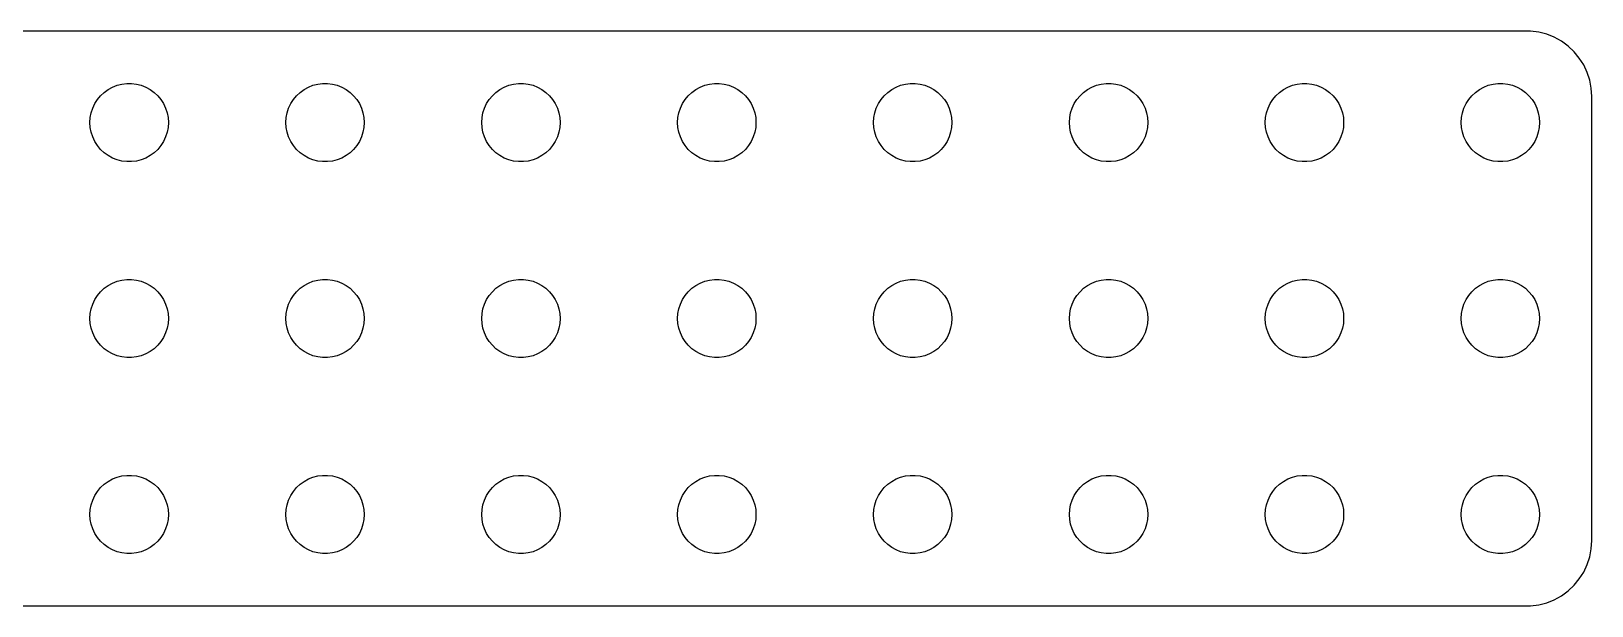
# Model space of a CAD drawing. Header units: metres. Extents: x -120 to 120, y -22 to 22.
# Drawn here: x 0 to 119.5, y -22 to 22 of the extents above; entities that cross this region are included whole.
import ezdxf

# ---------------------------------------------------------------- set-up
doc = ezdxf.new("R2010")
doc.units = ezdxf.units.M

msp = doc.modelspace()

# ---------------------------------------------------------------- linework, layer by layer
for p, q in [((114.814, 21.9901), (-114.814, 21.9901)), ((115.437, 21.9114), (114.814, 21.9901)), ((116.045, 21.7553), (115.437, 21.9114)), ((116.629, 21.5241), (116.045, 21.7553)), ((117.179, 21.2216), (116.629, 21.5241)), ((117.687, 20.8526), (117.179, 21.2216)), ((118.145, 20.4227), (117.687, 20.8526)), ((118.545, 19.9389), (118.145, 20.4227)), ((118.882, 19.4088), (118.545, 19.9389)), ((119.149, 18.8406), (118.882, 19.4088)), ((6.57294, 17.8532), (6.93785, 17.9469)), ((6.93785, 17.9469), (7.31161, 17.9941)), ((7.31161, 17.9941), (7.68837, 17.9941)), ((7.68837, 17.9941), (8.06213, 17.9469)), ((8.06213, 17.9469), (8.42705, 17.8532)), ((21.5729, 17.8532), (21.9379, 17.9469)), ((21.9379, 17.9469), (22.3116, 17.9941)), ((22.3116, 17.9941), (22.6884, 17.9941)), ((22.6884, 17.9941), (23.0621, 17.9469)), ((23.0621, 17.9469), (23.427, 17.8532)), ((36.5729, 17.8532), (36.9379, 17.9469)), ((36.9379, 17.9469), (37.3116, 17.9941)), ((37.3116, 17.9941), (37.6884, 17.9941)), ((37.6884, 17.9941), (38.0621, 17.9469)), ((38.0621, 17.9469), (38.427, 17.8532)), ((51.5729, 17.8532), (51.9379, 17.9469)), ((51.9379, 17.9469), (52.3116, 17.9941)), ((52.3116, 17.9941), (52.6884, 17.9941)), ((52.6884, 17.9941), (53.0621, 17.9469)), ((53.0621, 17.9469), (53.427, 17.8532)), ((66.573, 17.8532), (66.9379, 17.9469)), ((66.9379, 17.9469), (67.3116, 17.9941)), ((67.3116, 17.9941), (67.6884, 17.9941)), ((67.6884, 17.9941), (68.0621, 17.9469)), ((68.0621, 17.9469), (68.427, 17.8532)), ((81.573, 17.8532), (81.9379, 17.9469)), ((81.9379, 17.9469), (82.3116, 17.9941)), ((82.3116, 17.9941), (82.6884, 17.9941)), ((82.6884, 17.9941), (83.0621, 17.9469)), ((83.0621, 17.9469), (83.427, 17.8532)), ((96.573, 17.8532), (96.9379, 17.9469)), ((96.9379, 17.9469), (97.3116, 17.9941)), ((97.3116, 17.9941), (97.6884, 17.9941)), ((97.6884, 17.9941), (98.0621, 17.9469)), ((98.0621, 17.9469), (98.427, 17.8532)), ((111.573, 17.8532), (111.938, 17.9469)), ((111.938, 17.9469), (112.312, 17.9941)), ((112.312, 17.9941), (112.688, 17.9941)), ((112.688, 17.9941), (113.062, 17.9469)), ((113.062, 17.9469), (113.427, 17.8532)), ((119.343, 18.2434), (119.149, 18.8406)), ((119.461, 17.6267), (119.343, 18.2434)), ((4.87108, 16.4453), (5.07294, 16.7634)), ((5.07294, 16.7634), (5.31308, 17.0536)), ((5.31308, 17.0536), (5.58772, 17.3115)), ((5.58772, 17.3115), (5.89252, 17.533)), ((5.89252, 17.533), (6.22266, 17.7145)), ((6.22266, 17.7145), (6.57294, 17.8532)), ((8.42705, 17.8532), (8.77733, 17.7145)), ((8.77733, 17.7145), (9.10747, 17.533)), ((9.10747, 17.533), (9.41226, 17.3115)), ((9.41226, 17.3115), (9.6869, 17.0536)), ((9.6869, 17.0536), (9.92705, 16.7634)), ((9.92705, 16.7634), (10.1289, 16.4453)), ((19.8711, 16.4453), (20.0729, 16.7634)), ((20.0729, 16.7634), (20.3131, 17.0536)), ((20.3131, 17.0536), (20.5877, 17.3115)), ((20.5877, 17.3115), (20.8925, 17.533)), ((20.8925, 17.533), (21.2227, 17.7145)), ((21.2227, 17.7145), (21.5729, 17.8532)), ((23.427, 17.8532), (23.7773, 17.7145)), ((23.7773, 17.7145), (24.1075, 17.533)), ((24.1075, 17.533), (24.4123, 17.3115)), ((24.4123, 17.3115), (24.6869, 17.0536)), ((24.6869, 17.0536), (24.927, 16.7634)), ((24.927, 16.7634), (25.1289, 16.4453)), ((34.8711, 16.4453), (35.0729, 16.7634)), ((35.0729, 16.7634), (35.3131, 17.0536)), ((35.3131, 17.0536), (35.5877, 17.3115)), ((35.5877, 17.3115), (35.8925, 17.533)), ((35.8925, 17.533), (36.2227, 17.7145)), ((36.2227, 17.7145), (36.5729, 17.8532)), ((38.427, 17.8532), (38.7773, 17.7145)), ((38.7773, 17.7145), (39.1075, 17.533)), ((39.1075, 17.533), (39.4123, 17.3115)), ((39.4123, 17.3115), (39.6869, 17.0536)), ((39.6869, 17.0536), (39.927, 16.7634)), ((39.927, 16.7634), (40.1289, 16.4453)), ((49.8711, 16.4453), (50.0729, 16.7634)), ((50.0729, 16.7634), (50.3131, 17.0536)), ((50.3131, 17.0536), (50.5877, 17.3115)), ((50.5877, 17.3115), (50.8925, 17.533)), ((50.8925, 17.533), (51.2227, 17.7145)), ((51.2227, 17.7145), (51.5729, 17.8532)), ((53.427, 17.8532), (53.7773, 17.7145)), ((53.7773, 17.7145), (54.1075, 17.533)), ((54.1075, 17.533), (54.4123, 17.3115)), ((54.4123, 17.3115), (54.6869, 17.0536)), ((54.6869, 17.0536), (54.927, 16.7634)), ((54.927, 16.7634), (55.1289, 16.4453)), ((64.8711, 16.4453), (65.073, 16.7634)), ((65.073, 16.7634), (65.3131, 17.0536)), ((65.3131, 17.0536), (65.5877, 17.3115)), ((65.5877, 17.3115), (65.8925, 17.533)), ((65.8925, 17.533), (66.2227, 17.7145)), ((66.2227, 17.7145), (66.573, 17.8532)), ((68.427, 17.8532), (68.7773, 17.7145)), ((68.7773, 17.7145), (69.1075, 17.533)), ((69.1075, 17.533), (69.4123, 17.3115)), ((69.4123, 17.3115), (69.6869, 17.0536)), ((69.6869, 17.0536), (69.927, 16.7634)), ((69.927, 16.7634), (70.1289, 16.4453)), ((79.8711, 16.4453), (80.073, 16.7634)), ((80.073, 16.7634), (80.3131, 17.0536)), ((80.3131, 17.0536), (80.5877, 17.3115)), ((80.5877, 17.3115), (80.8925, 17.533)), ((80.8925, 17.533), (81.2227, 17.7145)), ((81.2227, 17.7145), (81.573, 17.8532)), ((83.427, 17.8532), (83.7773, 17.7145)), ((83.7773, 17.7145), (84.1075, 17.533)), ((84.1075, 17.533), (84.4123, 17.3115)), ((84.4123, 17.3115), (84.6869, 17.0536)), ((84.6869, 17.0536), (84.927, 16.7634)), ((84.927, 16.7634), (85.1289, 16.4453)), ((94.8711, 16.4453), (95.073, 16.7634)), ((95.073, 16.7634), (95.3131, 17.0536)), ((95.3131, 17.0536), (95.5877, 17.3115)), ((95.5877, 17.3115), (95.8925, 17.533)), ((95.8925, 17.533), (96.2227, 17.7145)), ((96.2227, 17.7145), (96.573, 17.8532)), ((98.427, 17.8532), (98.7773, 17.7145)), ((98.7773, 17.7145), (99.1075, 17.533)), ((99.1075, 17.533), (99.4123, 17.3115)), ((99.4123, 17.3115), (99.6869, 17.0536)), ((99.6869, 17.0536), (99.927, 16.7634)), ((99.927, 16.7634), (100.129, 16.4453)), ((109.871, 16.4453), (110.073, 16.7634)), ((110.073, 16.7634), (110.313, 17.0536)), ((110.313, 17.0536), (110.588, 17.3115)), ((110.588, 17.3115), (110.893, 17.533)), ((110.893, 17.533), (111.223, 17.7145)), ((111.223, 17.7145), (111.573, 17.8532)), ((113.427, 17.8532), (113.777, 17.7145)), ((113.777, 17.7145), (114.107, 17.533)), ((114.107, 17.533), (114.412, 17.3115)), ((114.412, 17.3115), (114.687, 17.0536)), ((114.687, 17.0536), (114.927, 16.7634)), ((114.927, 16.7634), (115.129, 16.4453)), ((119.5, 17), (119.461, 17.6267)), ((119.5, -17), (119.5, 17)), ((4.52365, 15.376), (4.59424, 15.7461)), ((4.59424, 15.7461), (4.71066, 16.1044)), ((4.71066, 16.1044), (4.87108, 16.4453)), ((10.1289, 16.4453), (10.2893, 16.1044)), ((10.2893, 16.1044), (10.4057, 15.7461)), ((10.4057, 15.7461), (10.4763, 15.376)), ((19.5237, 15.376), (19.5942, 15.7461)), ((19.5942, 15.7461), (19.7107, 16.1044)), ((19.7107, 16.1044), (19.8711, 16.4453)), ((25.1289, 16.4453), (25.2893, 16.1044)), ((25.2893, 16.1044), (25.4057, 15.7461)), ((25.4057, 15.7461), (25.4763, 15.376)), ((34.5237, 15.376), (34.5942, 15.7461)), ((34.5942, 15.7461), (34.7107, 16.1044)), ((34.7107, 16.1044), (34.8711, 16.4453)), ((40.1289, 16.4453), (40.2893, 16.1044)), ((40.2893, 16.1044), (40.4057, 15.7461)), ((40.4057, 15.7461), (40.4763, 15.376)), ((49.5237, 15.376), (49.5942, 15.7461)), ((49.5942, 15.7461), (49.7107, 16.1044)), ((49.7107, 16.1044), (49.8711, 16.4453)), ((55.1289, 16.4453), (55.2893, 16.1044)), ((55.2893, 16.1044), (55.4057, 15.7461)), ((55.4057, 15.7461), (55.4763, 15.376)), ((64.5237, 15.376), (64.5943, 15.7461)), ((64.5943, 15.7461), (64.7107, 16.1044)), ((64.7107, 16.1044), (64.8711, 16.4453)), ((70.1289, 16.4453), (70.2893, 16.1044)), ((70.2893, 16.1044), (70.4057, 15.7461)), ((70.4057, 15.7461), (70.4763, 15.376)), ((79.5237, 15.376), (79.5943, 15.7461)), ((79.5943, 15.7461), (79.7107, 16.1044)), ((79.7107, 16.1044), (79.8711, 16.4453)), ((85.1289, 16.4453), (85.2893, 16.1044)), ((85.2893, 16.1044), (85.4057, 15.7461)), ((85.4057, 15.7461), (85.4763, 15.376)), ((94.5237, 15.376), (94.5943, 15.7461)), ((94.5943, 15.7461), (94.7107, 16.1044)), ((94.7107, 16.1044), (94.8711, 16.4453)), ((100.129, 16.4453), (100.289, 16.1044)), ((100.289, 16.1044), (100.406, 15.7461)), ((100.406, 15.7461), (100.476, 15.376)), ((109.524, 15.376), (109.594, 15.7461)), ((109.594, 15.7461), (109.711, 16.1044)), ((109.711, 16.1044), (109.871, 16.4453)), ((115.129, 16.4453), (115.289, 16.1044)), ((115.289, 16.1044), (115.406, 15.7461)), ((115.406, 15.7461), (115.476, 15.376)), ((4.5, 15), (4.52365, 15.376)), ((4.52365, 14.624), (4.5, 15)), ((4.59424, 14.2539), (4.52365, 14.624)), ((10.4763, 14.624), (10.4057, 14.2539)), ((10.4763, 15.376), (10.5, 15)), ((10.5, 15), (10.4763, 14.624)), ((19.5, 15), (19.5237, 15.376)), ((19.5237, 14.624), (19.5, 15)), ((19.5942, 14.2539), (19.5237, 14.624)), ((25.4763, 14.624), (25.4057, 14.2539)), ((25.4763, 15.376), (25.5, 15)), ((25.5, 15), (25.4763, 14.624)), ((34.5, 15), (34.5237, 15.376)), ((34.5237, 14.624), (34.5, 15)), ((34.5942, 14.2539), (34.5237, 14.624)), ((40.4763, 14.624), (40.4057, 14.2539)), ((40.4763, 15.376), (40.5, 15)), ((40.5, 15), (40.4763, 14.624)), ((49.5, 15), (49.5237, 15.376)), ((49.5237, 14.624), (49.5, 15)), ((49.5942, 14.2539), (49.5237, 14.624)), ((55.4763, 14.624), (55.4057, 14.2539)), ((55.4763, 15.376), (55.5, 15)), ((55.5, 15), (55.4763, 14.624)), ((64.5, 15), (64.5237, 15.376)), ((64.5237, 14.624), (64.5, 15)), ((64.5943, 14.2539), (64.5237, 14.624)), ((70.4763, 14.624), (70.4057, 14.2539)), ((70.4763, 15.376), (70.5, 15)), ((70.5, 15), (70.4763, 14.624)), ((79.5, 15), (79.5237, 15.376)), ((79.5237, 14.624), (79.5, 15)), ((79.5943, 14.2539), (79.5237, 14.624)), ((85.4763, 14.624), (85.4057, 14.2539)), ((85.4763, 15.376), (85.5, 15)), ((85.5, 15), (85.4763, 14.624)), ((94.5, 15), (94.5237, 15.376)), ((94.5237, 14.624), (94.5, 15)), ((94.5943, 14.2539), (94.5237, 14.624)), ((100.476, 14.624), (100.406, 14.2539)), ((100.476, 15.376), (100.5, 15)), ((100.5, 15), (100.476, 14.624)), ((109.5, 15), (109.524, 15.376)), ((109.524, 14.624), (109.5, 15)), ((109.594, 14.2539), (109.524, 14.624)), ((115.476, 14.624), (115.406, 14.2539)), ((115.476, 15.376), (115.5, 15)), ((115.5, 15), (115.476, 14.624)), ((4.71066, 13.8956), (4.59424, 14.2539)), ((4.87108, 13.5547), (4.71066, 13.8956)), ((5.07294, 13.2366), (4.87108, 13.5547)), ((5.31308, 12.9464), (5.07294, 13.2366)), ((9.92705, 13.2366), (9.6869, 12.9464)), ((10.1289, 13.5547), (9.92705, 13.2366)), ((10.2893, 13.8956), (10.1289, 13.5547)), ((10.4057, 14.2539), (10.2893, 13.8956)), ((19.7107, 13.8956), (19.5942, 14.2539)), ((19.8711, 13.5547), (19.7107, 13.8956)), ((20.0729, 13.2366), (19.8711, 13.5547)), ((20.3131, 12.9464), (20.0729, 13.2366)), ((24.927, 13.2366), (24.6869, 12.9464)), ((25.1289, 13.5547), (24.927, 13.2366)), ((25.2893, 13.8956), (25.1289, 13.5547)), ((25.4057, 14.2539), (25.2893, 13.8956)), ((34.7107, 13.8956), (34.5942, 14.2539)), ((34.8711, 13.5547), (34.7107, 13.8956)), ((35.0729, 13.2366), (34.8711, 13.5547)), ((35.3131, 12.9464), (35.0729, 13.2366)), ((39.927, 13.2366), (39.6869, 12.9464)), ((40.1289, 13.5547), (39.927, 13.2366)), ((40.2893, 13.8956), (40.1289, 13.5547)), ((40.4057, 14.2539), (40.2893, 13.8956)), ((49.7107, 13.8956), (49.5942, 14.2539)), ((49.8711, 13.5547), (49.7107, 13.8956)), ((50.0729, 13.2366), (49.8711, 13.5547)), ((50.3131, 12.9464), (50.0729, 13.2366)), ((54.927, 13.2366), (54.6869, 12.9464)), ((55.1289, 13.5547), (54.927, 13.2366)), ((55.2893, 13.8956), (55.1289, 13.5547)), ((55.4057, 14.2539), (55.2893, 13.8956)), ((64.7107, 13.8956), (64.5943, 14.2539)), ((64.8711, 13.5547), (64.7107, 13.8956)), ((65.073, 13.2366), (64.8711, 13.5547)), ((65.3131, 12.9464), (65.073, 13.2366)), ((69.927, 13.2366), (69.6869, 12.9464)), ((70.1289, 13.5547), (69.927, 13.2366)), ((70.2893, 13.8956), (70.1289, 13.5547)), ((70.4057, 14.2539), (70.2893, 13.8956)), ((79.7107, 13.8956), (79.5943, 14.2539)), ((79.8711, 13.5547), (79.7107, 13.8956)), ((80.073, 13.2366), (79.8711, 13.5547)), ((80.3131, 12.9464), (80.073, 13.2366)), ((84.927, 13.2366), (84.6869, 12.9464)), ((85.1289, 13.5547), (84.927, 13.2366)), ((85.2893, 13.8956), (85.1289, 13.5547)), ((85.4057, 14.2539), (85.2893, 13.8956)), ((94.7107, 13.8956), (94.5943, 14.2539)), ((94.8711, 13.5547), (94.7107, 13.8956)), ((95.073, 13.2366), (94.8711, 13.5547)), ((95.3131, 12.9464), (95.073, 13.2366)), ((99.927, 13.2366), (99.6869, 12.9464)), ((100.129, 13.5547), (99.927, 13.2366)), ((100.289, 13.8956), (100.129, 13.5547)), ((100.406, 14.2539), (100.289, 13.8956)), ((109.711, 13.8956), (109.594, 14.2539)), ((109.871, 13.5547), (109.711, 13.8956)), ((110.073, 13.2366), (109.871, 13.5547)), ((110.313, 12.9464), (110.073, 13.2366)), ((114.927, 13.2366), (114.687, 12.9464)), ((115.129, 13.5547), (114.927, 13.2366)), ((115.289, 13.8956), (115.129, 13.5547)), ((115.406, 14.2539), (115.289, 13.8956)), ((5.58772, 12.6884), (5.31308, 12.9464)), ((5.89252, 12.467), (5.58772, 12.6884)), ((6.22266, 12.2855), (5.89252, 12.467)), ((6.57294, 12.1468), (6.22266, 12.2855)), ((6.93785, 12.0531), (6.57294, 12.1468)), ((7.31161, 12.0059), (6.93785, 12.0531)), ((7.68837, 12.0059), (7.31161, 12.0059)), ((8.06213, 12.0531), (7.68837, 12.0059)), ((8.42705, 12.1468), (8.06213, 12.0531)), ((8.77733, 12.2855), (8.42705, 12.1468)), ((9.10747, 12.467), (8.77733, 12.2855)), ((9.41226, 12.6884), (9.10747, 12.467)), ((9.6869, 12.9464), (9.41226, 12.6884)), ((20.5877, 12.6884), (20.3131, 12.9464)), ((20.8925, 12.467), (20.5877, 12.6884)), ((21.2227, 12.2855), (20.8925, 12.467)), ((21.5729, 12.1468), (21.2227, 12.2855)), ((21.9379, 12.0531), (21.5729, 12.1468)), ((22.3116, 12.0059), (21.9379, 12.0531)), ((22.6884, 12.0059), (22.3116, 12.0059)), ((23.0621, 12.0531), (22.6884, 12.0059)), ((23.427, 12.1468), (23.0621, 12.0531)), ((23.7773, 12.2855), (23.427, 12.1468)), ((24.1075, 12.467), (23.7773, 12.2855)), ((24.4123, 12.6884), (24.1075, 12.467)), ((24.6869, 12.9464), (24.4123, 12.6884)), ((35.5877, 12.6884), (35.3131, 12.9464)), ((35.8925, 12.467), (35.5877, 12.6884)), ((36.2227, 12.2855), (35.8925, 12.467)), ((36.5729, 12.1468), (36.2227, 12.2855)), ((36.9379, 12.0531), (36.5729, 12.1468)), ((37.3116, 12.0059), (36.9379, 12.0531)), ((37.6884, 12.0059), (37.3116, 12.0059)), ((38.0621, 12.0531), (37.6884, 12.0059)), ((38.427, 12.1468), (38.0621, 12.0531)), ((38.7773, 12.2855), (38.427, 12.1468)), ((39.1075, 12.467), (38.7773, 12.2855)), ((39.4123, 12.6884), (39.1075, 12.467)), ((39.6869, 12.9464), (39.4123, 12.6884)), ((50.5877, 12.6884), (50.3131, 12.9464)), ((50.8925, 12.467), (50.5877, 12.6884)), ((51.2227, 12.2855), (50.8925, 12.467)), ((51.5729, 12.1468), (51.2227, 12.2855)), ((51.9379, 12.0531), (51.5729, 12.1468)), ((52.3116, 12.0059), (51.9379, 12.0531)), ((52.6884, 12.0059), (52.3116, 12.0059)), ((53.0621, 12.0531), (52.6884, 12.0059)), ((53.427, 12.1468), (53.0621, 12.0531)), ((53.7773, 12.2855), (53.427, 12.1468)), ((54.1075, 12.467), (53.7773, 12.2855)), ((54.4123, 12.6884), (54.1075, 12.467)), ((54.6869, 12.9464), (54.4123, 12.6884)), ((65.5877, 12.6884), (65.3131, 12.9464)), ((65.8925, 12.467), (65.5877, 12.6884)), ((66.2227, 12.2855), (65.8925, 12.467)), ((66.573, 12.1468), (66.2227, 12.2855)), ((66.9379, 12.0531), (66.573, 12.1468)), ((67.3116, 12.0059), (66.9379, 12.0531)), ((67.6884, 12.0059), (67.3116, 12.0059)), ((68.0621, 12.0531), (67.6884, 12.0059)), ((68.427, 12.1468), (68.0621, 12.0531)), ((68.7773, 12.2855), (68.427, 12.1468)), ((69.1075, 12.467), (68.7773, 12.2855)), ((69.4123, 12.6884), (69.1075, 12.467)), ((69.6869, 12.9464), (69.4123, 12.6884)), ((80.5877, 12.6884), (80.3131, 12.9464)), ((80.8925, 12.467), (80.5877, 12.6884)), ((81.2227, 12.2855), (80.8925, 12.467)), ((81.573, 12.1468), (81.2227, 12.2855)), ((81.9379, 12.0531), (81.573, 12.1468)), ((82.3116, 12.0059), (81.9379, 12.0531)), ((82.6884, 12.0059), (82.3116, 12.0059)), ((83.0621, 12.0531), (82.6884, 12.0059)), ((83.427, 12.1468), (83.0621, 12.0531)), ((83.7773, 12.2855), (83.427, 12.1468)), ((84.1075, 12.467), (83.7773, 12.2855)), ((84.4123, 12.6884), (84.1075, 12.467)), ((84.6869, 12.9464), (84.4123, 12.6884)), ((95.5877, 12.6884), (95.3131, 12.9464)), ((95.8925, 12.467), (95.5877, 12.6884)), ((96.2227, 12.2855), (95.8925, 12.467)), ((96.573, 12.1468), (96.2227, 12.2855)), ((96.9379, 12.0531), (96.573, 12.1468)), ((97.3116, 12.0059), (96.9379, 12.0531)), ((97.6884, 12.0059), (97.3116, 12.0059)), ((98.0621, 12.0531), (97.6884, 12.0059)), ((98.427, 12.1468), (98.0621, 12.0531)), ((98.7773, 12.2855), (98.427, 12.1468)), ((99.1075, 12.467), (98.7773, 12.2855)), ((99.4123, 12.6884), (99.1075, 12.467)), ((99.6869, 12.9464), (99.4123, 12.6884)), ((110.588, 12.6884), (110.313, 12.9464)), ((110.893, 12.467), (110.588, 12.6884)), ((111.223, 12.2855), (110.893, 12.467)), ((111.573, 12.1468), (111.223, 12.2855)), ((111.938, 12.0531), (111.573, 12.1468)), ((112.312, 12.0059), (111.938, 12.0531)), ((112.688, 12.0059), (112.312, 12.0059)), ((113.062, 12.0531), (112.688, 12.0059)), ((113.427, 12.1468), (113.062, 12.0531)), ((113.777, 12.2855), (113.427, 12.1468)), ((114.107, 12.467), (113.777, 12.2855)), ((114.412, 12.6884), (114.107, 12.467)), ((114.687, 12.9464), (114.412, 12.6884)), ((5.58772, 2.31154), (5.89252, 2.53297)), ((5.89252, 2.53297), (6.22266, 2.71448)), ((6.22266, 2.71448), (6.57294, 2.85316)), ((6.57294, 2.85316), (6.93785, 2.94685)), ((6.93785, 2.94685), (7.31161, 2.99408)), ((7.31161, 2.99408), (7.68837, 2.99408)), ((7.68837, 2.99408), (8.06213, 2.94685)), ((8.06213, 2.94685), (8.42705, 2.85316)), ((8.42705, 2.85316), (8.77733, 2.71448)), ((8.77733, 2.71448), (9.10747, 2.53297)), ((9.10747, 2.53297), (9.41226, 2.31154)), ((20.5877, 2.31154), (20.8925, 2.53297)), ((20.8925, 2.53297), (21.2227, 2.71448)), ((21.2227, 2.71448), (21.5729, 2.85316)), ((21.5729, 2.85316), (21.9379, 2.94685)), ((21.9379, 2.94685), (22.3116, 2.99408)), ((22.3116, 2.99408), (22.6884, 2.99408)), ((22.6884, 2.99408), (23.0621, 2.94685)), ((23.0621, 2.94685), (23.427, 2.85316)), ((23.427, 2.85316), (23.7773, 2.71448)), ((23.7773, 2.71448), (24.1075, 2.53297)), ((24.1075, 2.53297), (24.4123, 2.31154)), ((35.5877, 2.31154), (35.8925, 2.53297)), ((35.8925, 2.53297), (36.2227, 2.71448)), ((36.2227, 2.71448), (36.5729, 2.85316)), ((36.5729, 2.85316), (36.9379, 2.94685)), ((36.9379, 2.94685), (37.3116, 2.99408)), ((37.3116, 2.99408), (37.6884, 2.99408)), ((37.6884, 2.99408), (38.0621, 2.94685)), ((38.0621, 2.94685), (38.427, 2.85316)), ((38.427, 2.85316), (38.7773, 2.71448)), ((38.7773, 2.71448), (39.1075, 2.53297)), ((39.1075, 2.53297), (39.4123, 2.31154)), ((50.5877, 2.31154), (50.8925, 2.53297)), ((50.8925, 2.53297), (51.2227, 2.71448)), ((51.2227, 2.71448), (51.5729, 2.85316)), ((51.5729, 2.85316), (51.9379, 2.94685)), ((51.9379, 2.94685), (52.3116, 2.99408)), ((52.3116, 2.99408), (52.6884, 2.99408)), ((52.6884, 2.99408), (53.0621, 2.94685)), ((53.0621, 2.94685), (53.427, 2.85316)), ((53.427, 2.85316), (53.7773, 2.71448)), ((53.7773, 2.71448), (54.1075, 2.53297)), ((54.1075, 2.53297), (54.4123, 2.31154)), ((65.5877, 2.31154), (65.8925, 2.53297)), ((65.8925, 2.53297), (66.2227, 2.71448)), ((66.2227, 2.71448), (66.573, 2.85316)), ((66.573, 2.85316), (66.9379, 2.94685)), ((66.9379, 2.94685), (67.3116, 2.99408)), ((67.3116, 2.99408), (67.6884, 2.99408)), ((67.6884, 2.99408), (68.0621, 2.94685)), ((68.0621, 2.94685), (68.427, 2.85316)), ((68.427, 2.85316), (68.7773, 2.71448)), ((68.7773, 2.71448), (69.1075, 2.53297)), ((69.1075, 2.53297), (69.4123, 2.31154)), ((80.5877, 2.31154), (80.8925, 2.53297)), ((80.8925, 2.53297), (81.2227, 2.71448)), ((81.2227, 2.71448), (81.573, 2.85316)), ((81.573, 2.85316), (81.9379, 2.94685)), ((81.9379, 2.94685), (82.3116, 2.99408)), ((82.3116, 2.99408), (82.6884, 2.99408)), ((82.6884, 2.99408), (83.0621, 2.94685)), ((83.0621, 2.94685), (83.427, 2.85316)), ((83.427, 2.85316), (83.7773, 2.71448)), ((83.7773, 2.71448), (84.1075, 2.53297)), ((84.1075, 2.53297), (84.4123, 2.31154)), ((95.5877, 2.31154), (95.8925, 2.53297)), ((95.8925, 2.53297), (96.2227, 2.71448)), ((96.2227, 2.71448), (96.573, 2.85316)), ((96.573, 2.85316), (96.9379, 2.94685)), ((96.9379, 2.94685), (97.3116, 2.99408)), ((97.3116, 2.99408), (97.6884, 2.99408)), ((97.6884, 2.99408), (98.0621, 2.94685)), ((98.0621, 2.94685), (98.427, 2.85316)), ((98.427, 2.85316), (98.7773, 2.71448)), ((98.7773, 2.71448), (99.1075, 2.53297)), ((99.1075, 2.53297), (99.4123, 2.31154)), ((110.588, 2.31154), (110.893, 2.53297)), ((110.893, 2.53297), (111.223, 2.71448)), ((111.223, 2.71448), (111.573, 2.85316)), ((111.573, 2.85316), (111.938, 2.94685)), ((111.938, 2.94685), (112.312, 2.99408)), ((112.312, 2.99408), (112.688, 2.99408)), ((112.688, 2.99408), (113.062, 2.94685)), ((113.062, 2.94685), (113.427, 2.85316)), ((113.427, 2.85316), (113.777, 2.71448)), ((113.777, 2.71448), (114.107, 2.53297)), ((114.107, 2.53297), (114.412, 2.31154)), ((4.71066, 1.10437), (4.87108, 1.44525)), ((4.87108, 1.44525), (5.07294, 1.76335)), ((5.07294, 1.76335), (5.31308, 2.05363)), ((5.31308, 2.05363), (5.58772, 2.31154)), ((9.41226, 2.31154), (9.6869, 2.05363)), ((9.6869, 2.05363), (9.92705, 1.76335)), ((9.92705, 1.76335), (10.1289, 1.44525)), ((10.1289, 1.44525), (10.2893, 1.10437)), ((19.7107, 1.10437), (19.8711, 1.44525)), ((19.8711, 1.44525), (20.0729, 1.76335)), ((20.0729, 1.76335), (20.3131, 2.05363)), ((20.3131, 2.05363), (20.5877, 2.31154)), ((24.4123, 2.31154), (24.6869, 2.05363)), ((24.6869, 2.05363), (24.927, 1.76335)), ((24.927, 1.76335), (25.1289, 1.44525)), ((25.1289, 1.44525), (25.2893, 1.10437)), ((34.7107, 1.10437), (34.8711, 1.44525)), ((34.8711, 1.44525), (35.0729, 1.76335)), ((35.0729, 1.76335), (35.3131, 2.05363)), ((35.3131, 2.05363), (35.5877, 2.31154)), ((39.4123, 2.31154), (39.6869, 2.05363)), ((39.6869, 2.05363), (39.927, 1.76335)), ((39.927, 1.76335), (40.1289, 1.44525)), ((40.1289, 1.44525), (40.2893, 1.10437)), ((49.7107, 1.10437), (49.8711, 1.44525)), ((49.8711, 1.44525), (50.0729, 1.76335)), ((50.0729, 1.76335), (50.3131, 2.05363)), ((50.3131, 2.05363), (50.5877, 2.31154)), ((54.4123, 2.31154), (54.6869, 2.05363)), ((54.6869, 2.05363), (54.927, 1.76335)), ((54.927, 1.76335), (55.1289, 1.44525)), ((55.1289, 1.44525), (55.2893, 1.10437)), ((64.7107, 1.10437), (64.8711, 1.44525)), ((64.8711, 1.44525), (65.073, 1.76335)), ((65.073, 1.76335), (65.3131, 2.05363)), ((65.3131, 2.05363), (65.5877, 2.31154)), ((69.4123, 2.31154), (69.6869, 2.05363)), ((69.6869, 2.05363), (69.927, 1.76335)), ((69.927, 1.76335), (70.1289, 1.44525)), ((70.1289, 1.44525), (70.2893, 1.10437)), ((79.7107, 1.10437), (79.8711, 1.44525)), ((79.8711, 1.44525), (80.073, 1.76335)), ((80.073, 1.76335), (80.3131, 2.05363)), ((80.3131, 2.05363), (80.5877, 2.31154)), ((84.4123, 2.31154), (84.6869, 2.05363)), ((84.6869, 2.05363), (84.927, 1.76335)), ((84.927, 1.76335), (85.1289, 1.44525)), ((85.1289, 1.44525), (85.2893, 1.10437)), ((94.7107, 1.10437), (94.8711, 1.44525)), ((94.8711, 1.44525), (95.073, 1.76335)), ((95.073, 1.76335), (95.3131, 2.05363)), ((95.3131, 2.05363), (95.5877, 2.31154)), ((99.4123, 2.31154), (99.6869, 2.05363)), ((99.6869, 2.05363), (99.927, 1.76335)), ((99.927, 1.76335), (100.129, 1.44525)), ((100.129, 1.44525), (100.289, 1.10437)), ((109.711, 1.10437), (109.871, 1.44525)), ((109.871, 1.44525), (110.073, 1.76335)), ((110.073, 1.76335), (110.313, 2.05363)), ((110.313, 2.05363), (110.588, 2.31154)), ((114.412, 2.31154), (114.687, 2.05363)), ((114.687, 2.05363), (114.927, 1.76335)), ((114.927, 1.76335), (115.129, 1.44525)), ((115.129, 1.44525), (115.289, 1.10437)), ((4.5, 0), (4.52365, 0.375992)), ((4.52365, -0.375992), (4.5, 0)), ((4.52365, 0.375992), (4.59424, 0.746063)), ((4.59424, 0.746063), (4.71066, 1.10437)), ((10.2893, 1.10437), (10.4057, 0.746063)), ((10.4057, 0.746063), (10.4763, 0.375992)), ((10.4763, 0.375992), (10.5, 0)), ((10.5, 0), (10.4763, -0.375992)), ((19.5, 0), (19.5237, 0.375992)), ((19.5237, -0.375992), (19.5, 0)), ((19.5237, 0.375992), (19.5942, 0.746063)), ((19.5942, 0.746063), (19.7107, 1.10437)), ((25.2893, 1.10437), (25.4057, 0.746063)), ((25.4057, 0.746063), (25.4763, 0.375992)), ((25.4763, 0.375992), (25.5, 0)), ((25.5, 0), (25.4763, -0.375992)), ((34.5, 0), (34.5237, 0.375992)), ((34.5237, -0.375992), (34.5, 0)), ((34.5237, 0.375992), (34.5942, 0.746063)), ((34.5942, 0.746063), (34.7107, 1.10437)), ((40.2893, 1.10437), (40.4057, 0.746063)), ((40.4057, 0.746063), (40.4763, 0.375992)), ((40.4763, 0.375992), (40.5, 0)), ((40.5, 0), (40.4763, -0.375992)), ((49.5, 0), (49.5237, 0.375992)), ((49.5237, -0.375992), (49.5, 0)), ((49.5237, 0.375992), (49.5942, 0.746063)), ((49.5942, 0.746063), (49.7107, 1.10437)), ((55.2893, 1.10437), (55.4057, 0.746063)), ((55.4057, 0.746063), (55.4763, 0.375992)), ((55.4763, 0.375992), (55.5, 0)), ((55.5, 0), (55.4763, -0.375992)), ((64.5, 0), (64.5237, 0.375992)), ((64.5237, -0.375992), (64.5, 0)), ((64.5237, 0.375992), (64.5943, 0.746063)), ((64.5943, 0.746063), (64.7107, 1.10437)), ((70.2893, 1.10437), (70.4057, 0.746063)), ((70.4057, 0.746063), (70.4763, 0.375992)), ((70.4763, 0.375992), (70.5, 0)), ((70.5, 0), (70.4763, -0.375992)), ((79.5, 0), (79.5237, 0.375992)), ((79.5237, -0.375992), (79.5, 0)), ((79.5237, 0.375992), (79.5943, 0.746063)), ((79.5943, 0.746063), (79.7107, 1.10437)), ((85.2893, 1.10437), (85.4057, 0.746063)), ((85.4057, 0.746063), (85.4763, 0.375992)), ((85.4763, 0.375992), (85.5, 0)), ((85.5, 0), (85.4763, -0.375992)), ((94.5, 0), (94.5237, 0.375992)), ((94.5237, -0.375992), (94.5, 0)), ((94.5237, 0.375992), (94.5943, 0.746063)), ((94.5943, 0.746063), (94.7107, 1.10437)), ((100.289, 1.10437), (100.406, 0.746063)), ((100.406, 0.746063), (100.476, 0.375992)), ((100.476, 0.375992), (100.5, 0)), ((100.5, 0), (100.476, -0.375992)), ((109.5, 0), (109.524, 0.375992)), ((109.524, -0.375992), (109.5, 0)), ((109.524, 0.375992), (109.594, 0.746063)), ((109.594, 0.746063), (109.711, 1.10437)), ((115.289, 1.10437), (115.406, 0.746063)), ((115.406, 0.746063), (115.476, 0.375992)), ((115.476, 0.375992), (115.5, 0)), ((115.5, 0), (115.476, -0.375992)), ((4.59424, -0.746063), (4.52365, -0.375992)), ((4.71066, -1.10437), (4.59424, -0.746063)), ((4.87108, -1.44525), (4.71066, -1.10437)), ((10.2893, -1.10437), (10.1289, -1.44525)), ((10.4057, -0.746063), (10.2893, -1.10437)), ((10.4763, -0.375992), (10.4057, -0.746063)), ((19.5942, -0.746063), (19.5237, -0.375992)), ((19.7107, -1.10437), (19.5942, -0.746063)), ((19.8711, -1.44525), (19.7107, -1.10437)), ((25.2893, -1.10437), (25.1289, -1.44525)), ((25.4057, -0.746063), (25.2893, -1.10437)), ((25.4763, -0.375992), (25.4057, -0.746063)), ((34.5942, -0.746063), (34.5237, -0.375992)), ((34.7107, -1.10437), (34.5942, -0.746063)), ((34.8711, -1.44525), (34.7107, -1.10437)), ((40.2893, -1.10437), (40.1289, -1.44525)), ((40.4057, -0.746063), (40.2893, -1.10437)), ((40.4763, -0.375992), (40.4057, -0.746063)), ((49.5942, -0.746063), (49.5237, -0.375992)), ((49.7107, -1.10437), (49.5942, -0.746063)), ((49.8711, -1.44525), (49.7107, -1.10437)), ((55.2893, -1.10437), (55.1289, -1.44525)), ((55.4057, -0.746063), (55.2893, -1.10437)), ((55.4763, -0.375992), (55.4057, -0.746063)), ((64.5943, -0.746063), (64.5237, -0.375992)), ((64.7107, -1.10437), (64.5943, -0.746063)), ((64.8711, -1.44525), (64.7107, -1.10437)), ((70.2893, -1.10437), (70.1289, -1.44525)), ((70.4057, -0.746063), (70.2893, -1.10437)), ((70.4763, -0.375992), (70.4057, -0.746063)), ((79.5943, -0.746063), (79.5237, -0.375992)), ((79.7107, -1.10437), (79.5943, -0.746063)), ((79.8711, -1.44525), (79.7107, -1.10437)), ((85.2893, -1.10437), (85.1289, -1.44525)), ((85.4057, -0.746063), (85.2893, -1.10437)), ((85.4763, -0.375992), (85.4057, -0.746063)), ((94.5943, -0.746063), (94.5237, -0.375992)), ((94.7107, -1.10437), (94.5943, -0.746063)), ((94.8711, -1.44525), (94.7107, -1.10437)), ((100.289, -1.10437), (100.129, -1.44525)), ((100.406, -0.746063), (100.289, -1.10437)), ((100.476, -0.375992), (100.406, -0.746063)), ((109.594, -0.746063), (109.524, -0.375992)), ((109.711, -1.10437), (109.594, -0.746063)), ((109.871, -1.44525), (109.711, -1.10437)), ((115.289, -1.10437), (115.129, -1.44525)), ((115.406, -0.746063), (115.289, -1.10437)), ((115.476, -0.375992), (115.406, -0.746063)), ((5.07294, -1.76335), (4.87108, -1.44525)), ((5.31308, -2.05363), (5.07294, -1.76335)), ((5.58772, -2.31154), (5.31308, -2.05363)), ((5.89252, -2.53297), (5.58772, -2.31154)), ((9.41226, -2.31154), (9.10747, -2.53297)), ((9.6869, -2.05363), (9.41226, -2.31154)), ((9.92705, -1.76335), (9.6869, -2.05363)), ((10.1289, -1.44525), (9.92705, -1.76335)), ((20.0729, -1.76335), (19.8711, -1.44525)), ((20.3131, -2.05363), (20.0729, -1.76335)), ((20.5877, -2.31154), (20.3131, -2.05363)), ((20.8925, -2.53297), (20.5877, -2.31154)), ((24.4123, -2.31154), (24.1075, -2.53297)), ((24.6869, -2.05363), (24.4123, -2.31154)), ((24.927, -1.76335), (24.6869, -2.05363)), ((25.1289, -1.44525), (24.927, -1.76335)), ((35.0729, -1.76335), (34.8711, -1.44525)), ((35.3131, -2.05363), (35.0729, -1.76335)), ((35.5877, -2.31154), (35.3131, -2.05363)), ((35.8925, -2.53297), (35.5877, -2.31154)), ((39.4123, -2.31154), (39.1075, -2.53297)), ((39.6869, -2.05363), (39.4123, -2.31154)), ((39.927, -1.76335), (39.6869, -2.05363)), ((40.1289, -1.44525), (39.927, -1.76335)), ((50.0729, -1.76335), (49.8711, -1.44525)), ((50.3131, -2.05363), (50.0729, -1.76335)), ((50.5877, -2.31154), (50.3131, -2.05363)), ((50.8925, -2.53297), (50.5877, -2.31154)), ((54.4123, -2.31154), (54.1075, -2.53297)), ((54.6869, -2.05363), (54.4123, -2.31154)), ((54.927, -1.76335), (54.6869, -2.05363)), ((55.1289, -1.44525), (54.927, -1.76335)), ((65.073, -1.76335), (64.8711, -1.44525)), ((65.3131, -2.05363), (65.073, -1.76335)), ((65.5877, -2.31154), (65.3131, -2.05363)), ((65.8925, -2.53297), (65.5877, -2.31154)), ((69.4123, -2.31154), (69.1075, -2.53297)), ((69.6869, -2.05363), (69.4123, -2.31154)), ((69.927, -1.76335), (69.6869, -2.05363)), ((70.1289, -1.44525), (69.927, -1.76335)), ((80.073, -1.76335), (79.8711, -1.44525)), ((80.3131, -2.05363), (80.073, -1.76335)), ((80.5877, -2.31154), (80.3131, -2.05363)), ((80.8925, -2.53297), (80.5877, -2.31154)), ((84.4123, -2.31154), (84.1075, -2.53297)), ((84.6869, -2.05363), (84.4123, -2.31154)), ((84.927, -1.76335), (84.6869, -2.05363)), ((85.1289, -1.44525), (84.927, -1.76335)), ((95.073, -1.76335), (94.8711, -1.44525)), ((95.3131, -2.05363), (95.073, -1.76335)), ((95.5877, -2.31154), (95.3131, -2.05363)), ((95.8925, -2.53297), (95.5877, -2.31154)), ((99.4123, -2.31154), (99.1075, -2.53297)), ((99.6869, -2.05363), (99.4123, -2.31154)), ((99.927, -1.76335), (99.6869, -2.05363)), ((100.129, -1.44525), (99.927, -1.76335)), ((110.073, -1.76335), (109.871, -1.44525)), ((110.313, -2.05363), (110.073, -1.76335)), ((110.588, -2.31154), (110.313, -2.05363)), ((110.893, -2.53297), (110.588, -2.31154)), ((114.412, -2.31154), (114.107, -2.53297)), ((114.687, -2.05363), (114.412, -2.31154)), ((114.927, -1.76335), (114.687, -2.05363)), ((115.129, -1.44525), (114.927, -1.76335)), ((6.22266, -2.71448), (5.89252, -2.53297)), ((6.57294, -2.85316), (6.22266, -2.71448)), ((6.93785, -2.94685), (6.57294, -2.85316)), ((7.31161, -2.99408), (6.93785, -2.94685)), ((7.68837, -2.99408), (7.31161, -2.99408)), ((8.06213, -2.94685), (7.68837, -2.99408)), ((8.42705, -2.85316), (8.06213, -2.94685)), ((8.77733, -2.71448), (8.42705, -2.85316)), ((9.10747, -2.53297), (8.77733, -2.71448)), ((21.2227, -2.71448), (20.8925, -2.53297)), ((21.5729, -2.85316), (21.2227, -2.71448)), ((21.9379, -2.94685), (21.5729, -2.85316)), ((22.3116, -2.99408), (21.9379, -2.94685)), ((22.6884, -2.99408), (22.3116, -2.99408)), ((23.0621, -2.94685), (22.6884, -2.99408)), ((23.427, -2.85316), (23.0621, -2.94685)), ((23.7773, -2.71448), (23.427, -2.85316)), ((24.1075, -2.53297), (23.7773, -2.71448)), ((36.2227, -2.71448), (35.8925, -2.53297)), ((36.5729, -2.85316), (36.2227, -2.71448)), ((36.9379, -2.94685), (36.5729, -2.85316)), ((37.3116, -2.99408), (36.9379, -2.94685)), ((37.6884, -2.99408), (37.3116, -2.99408)), ((38.0621, -2.94685), (37.6884, -2.99408)), ((38.427, -2.85316), (38.0621, -2.94685)), ((38.7773, -2.71448), (38.427, -2.85316)), ((39.1075, -2.53297), (38.7773, -2.71448)), ((51.2227, -2.71448), (50.8925, -2.53297)), ((51.5729, -2.85316), (51.2227, -2.71448)), ((51.9379, -2.94685), (51.5729, -2.85316)), ((52.3116, -2.99408), (51.9379, -2.94685)), ((52.6884, -2.99408), (52.3116, -2.99408)), ((53.0621, -2.94685), (52.6884, -2.99408)), ((53.427, -2.85316), (53.0621, -2.94685)), ((53.7773, -2.71448), (53.427, -2.85316)), ((54.1075, -2.53297), (53.7773, -2.71448)), ((66.2227, -2.71448), (65.8925, -2.53297)), ((66.573, -2.85316), (66.2227, -2.71448)), ((66.9379, -2.94685), (66.573, -2.85316)), ((67.3116, -2.99408), (66.9379, -2.94685)), ((67.6884, -2.99408), (67.3116, -2.99408)), ((68.0621, -2.94685), (67.6884, -2.99408)), ((68.427, -2.85316), (68.0621, -2.94685)), ((68.7773, -2.71448), (68.427, -2.85316)), ((69.1075, -2.53297), (68.7773, -2.71448)), ((81.2227, -2.71448), (80.8925, -2.53297)), ((81.573, -2.85316), (81.2227, -2.71448)), ((81.9379, -2.94685), (81.573, -2.85316)), ((82.3116, -2.99408), (81.9379, -2.94685)), ((82.6884, -2.99408), (82.3116, -2.99408)), ((83.0621, -2.94685), (82.6884, -2.99408)), ((83.427, -2.85316), (83.0621, -2.94685)), ((83.7773, -2.71448), (83.427, -2.85316)), ((84.1075, -2.53297), (83.7773, -2.71448)), ((96.2227, -2.71448), (95.8925, -2.53297)), ((96.573, -2.85316), (96.2227, -2.71448)), ((96.9379, -2.94685), (96.573, -2.85316)), ((97.3116, -2.99408), (96.9379, -2.94685)), ((97.6884, -2.99408), (97.3116, -2.99408)), ((98.0621, -2.94685), (97.6884, -2.99408)), ((98.427, -2.85316), (98.0621, -2.94685)), ((98.7773, -2.71448), (98.427, -2.85316)), ((99.1075, -2.53297), (98.7773, -2.71448)), ((111.223, -2.71448), (110.893, -2.53297)), ((111.573, -2.85316), (111.223, -2.71448)), ((111.938, -2.94685), (111.573, -2.85316)), ((112.312, -2.99408), (111.938, -2.94685)), ((112.688, -2.99408), (112.312, -2.99408)), ((113.062, -2.94685), (112.688, -2.99408)), ((113.427, -2.85316), (113.062, -2.94685)), ((113.777, -2.71448), (113.427, -2.85316)), ((114.107, -2.53297), (113.777, -2.71448)), ((5.07294, -13.2366), (5.31308, -12.9464)), ((5.31308, -12.9464), (5.58772, -12.6884)), ((5.58772, -12.6884), (5.89252, -12.467)), ((5.89252, -12.467), (6.22266, -12.2855)), ((6.22266, -12.2855), (6.57294, -12.1468)), ((6.57294, -12.1468), (6.93785, -12.0531)), ((6.93785, -12.0531), (7.31161, -12.0059)), ((7.31161, -12.0059), (7.68837, -12.0059)), ((7.68837, -12.0059), (8.06213, -12.0531)), ((8.06213, -12.0531), (8.42705, -12.1468)), ((8.42705, -12.1468), (8.77733, -12.2855)), ((8.77733, -12.2855), (9.10747, -12.467)), ((9.10747, -12.467), (9.41226, -12.6884)), ((9.41226, -12.6884), (9.6869, -12.9464)), ((9.6869, -12.9464), (9.92705, -13.2366)), ((20.0729, -13.2366), (20.3131, -12.9464)), ((20.3131, -12.9464), (20.5877, -12.6884)), ((20.5877, -12.6884), (20.8925, -12.467)), ((20.8925, -12.467), (21.2227, -12.2855)), ((21.2227, -12.2855), (21.5729, -12.1468)), ((21.5729, -12.1468), (21.9379, -12.0531)), ((21.9379, -12.0531), (22.3116, -12.0059)), ((22.3116, -12.0059), (22.6884, -12.0059)), ((22.6884, -12.0059), (23.0621, -12.0531)), ((23.0621, -12.0531), (23.427, -12.1468)), ((23.427, -12.1468), (23.7773, -12.2855)), ((23.7773, -12.2855), (24.1075, -12.467)), ((24.1075, -12.467), (24.4123, -12.6884)), ((24.4123, -12.6884), (24.6869, -12.9464)), ((24.6869, -12.9464), (24.927, -13.2366)), ((35.0729, -13.2366), (35.3131, -12.9464)), ((35.3131, -12.9464), (35.5877, -12.6884)), ((35.5877, -12.6884), (35.8925, -12.467)), ((35.8925, -12.467), (36.2227, -12.2855)), ((36.2227, -12.2855), (36.5729, -12.1468)), ((36.5729, -12.1468), (36.9379, -12.0531)), ((36.9379, -12.0531), (37.3116, -12.0059)), ((37.3116, -12.0059), (37.6884, -12.0059)), ((37.6884, -12.0059), (38.0621, -12.0531)), ((38.0621, -12.0531), (38.427, -12.1468)), ((38.427, -12.1468), (38.7773, -12.2855)), ((38.7773, -12.2855), (39.1075, -12.467)), ((39.1075, -12.467), (39.4123, -12.6884)), ((39.4123, -12.6884), (39.6869, -12.9464)), ((39.6869, -12.9464), (39.927, -13.2366)), ((50.0729, -13.2366), (50.3131, -12.9464)), ((50.3131, -12.9464), (50.5877, -12.6884)), ((50.5877, -12.6884), (50.8925, -12.467)), ((50.8925, -12.467), (51.2227, -12.2855)), ((51.2227, -12.2855), (51.5729, -12.1468)), ((51.5729, -12.1468), (51.9379, -12.0531)), ((51.9379, -12.0531), (52.3116, -12.0059)), ((52.3116, -12.0059), (52.6884, -12.0059)), ((52.6884, -12.0059), (53.0621, -12.0531)), ((53.0621, -12.0531), (53.427, -12.1468)), ((53.427, -12.1468), (53.7773, -12.2855)), ((53.7773, -12.2855), (54.1075, -12.467)), ((54.1075, -12.467), (54.4123, -12.6884)), ((54.4123, -12.6884), (54.6869, -12.9464)), ((54.6869, -12.9464), (54.927, -13.2366)), ((65.073, -13.2366), (65.3131, -12.9464)), ((65.3131, -12.9464), (65.5877, -12.6884)), ((65.5877, -12.6884), (65.8925, -12.467)), ((65.8925, -12.467), (66.2227, -12.2855)), ((66.2227, -12.2855), (66.573, -12.1468)), ((66.573, -12.1468), (66.9379, -12.0531)), ((66.9379, -12.0531), (67.3116, -12.0059)), ((67.3116, -12.0059), (67.6884, -12.0059)), ((67.6884, -12.0059), (68.0621, -12.0531)), ((68.0621, -12.0531), (68.427, -12.1468)), ((68.427, -12.1468), (68.7773, -12.2855)), ((68.7773, -12.2855), (69.1075, -12.467)), ((69.1075, -12.467), (69.4123, -12.6884)), ((69.4123, -12.6884), (69.6869, -12.9464)), ((69.6869, -12.9464), (69.927, -13.2366)), ((80.073, -13.2366), (80.3131, -12.9464)), ((80.3131, -12.9464), (80.5877, -12.6884)), ((80.5877, -12.6884), (80.8925, -12.467)), ((80.8925, -12.467), (81.2227, -12.2855)), ((81.2227, -12.2855), (81.573, -12.1468)), ((81.573, -12.1468), (81.9379, -12.0531)), ((81.9379, -12.0531), (82.3116, -12.0059)), ((82.3116, -12.0059), (82.6884, -12.0059)), ((82.6884, -12.0059), (83.0621, -12.0531)), ((83.0621, -12.0531), (83.427, -12.1468)), ((83.427, -12.1468), (83.7773, -12.2855)), ((83.7773, -12.2855), (84.1075, -12.467)), ((84.1075, -12.467), (84.4123, -12.6884)), ((84.4123, -12.6884), (84.6869, -12.9464)), ((84.6869, -12.9464), (84.927, -13.2366)), ((95.073, -13.2366), (95.3131, -12.9464)), ((95.3131, -12.9464), (95.5877, -12.6884)), ((95.5877, -12.6884), (95.8925, -12.467)), ((95.8925, -12.467), (96.2227, -12.2855)), ((96.2227, -12.2855), (96.573, -12.1468)), ((96.573, -12.1468), (96.9379, -12.0531)), ((96.9379, -12.0531), (97.3116, -12.0059)), ((97.3116, -12.0059), (97.6884, -12.0059)), ((97.6884, -12.0059), (98.0621, -12.0531)), ((98.0621, -12.0531), (98.427, -12.1468)), ((98.427, -12.1468), (98.7773, -12.2855)), ((98.7773, -12.2855), (99.1075, -12.467)), ((99.1075, -12.467), (99.4123, -12.6884)), ((99.4123, -12.6884), (99.6869, -12.9464)), ((99.6869, -12.9464), (99.927, -13.2366)), ((110.073, -13.2366), (110.313, -12.9464)), ((110.313, -12.9464), (110.588, -12.6884)), ((110.588, -12.6884), (110.893, -12.467)), ((110.893, -12.467), (111.223, -12.2855)), ((111.223, -12.2855), (111.573, -12.1468)), ((111.573, -12.1468), (111.938, -12.0531)), ((111.938, -12.0531), (112.312, -12.0059)), ((112.312, -12.0059), (112.688, -12.0059)), ((112.688, -12.0059), (113.062, -12.0531)), ((113.062, -12.0531), (113.427, -12.1468)), ((113.427, -12.1468), (113.777, -12.2855)), ((113.777, -12.2855), (114.107, -12.467)), ((114.107, -12.467), (114.412, -12.6884)), ((114.412, -12.6884), (114.687, -12.9464)), ((114.687, -12.9464), (114.927, -13.2366)), ((4.52365, -14.624), (4.59424, -14.2539)), ((4.59424, -14.2539), (4.71066, -13.8956)), ((4.71066, -13.8956), (4.87108, -13.5547)), ((4.87108, -13.5547), (5.07294, -13.2366)), ((9.92705, -13.2366), (10.1289, -13.5547)), ((10.1289, -13.5547), (10.2893, -13.8956)), ((10.2893, -13.8956), (10.4057, -14.2539)), ((10.4057, -14.2539), (10.4763, -14.624)), ((19.5237, -14.624), (19.5942, -14.2539)), ((19.5942, -14.2539), (19.7107, -13.8956)), ((19.7107, -13.8956), (19.8711, -13.5547)), ((19.8711, -13.5547), (20.0729, -13.2366)), ((24.927, -13.2366), (25.1289, -13.5547)), ((25.1289, -13.5547), (25.2893, -13.8956)), ((25.2893, -13.8956), (25.4057, -14.2539)), ((25.4057, -14.2539), (25.4763, -14.624)), ((34.5237, -14.624), (34.5942, -14.2539)), ((34.5942, -14.2539), (34.7107, -13.8956)), ((34.7107, -13.8956), (34.8711, -13.5547)), ((34.8711, -13.5547), (35.0729, -13.2366)), ((39.927, -13.2366), (40.1289, -13.5547)), ((40.1289, -13.5547), (40.2893, -13.8956)), ((40.2893, -13.8956), (40.4057, -14.2539)), ((40.4057, -14.2539), (40.4763, -14.624)), ((49.5237, -14.624), (49.5942, -14.2539)), ((49.5942, -14.2539), (49.7107, -13.8956)), ((49.7107, -13.8956), (49.8711, -13.5547)), ((49.8711, -13.5547), (50.0729, -13.2366)), ((54.927, -13.2366), (55.1289, -13.5547)), ((55.1289, -13.5547), (55.2893, -13.8956)), ((55.2893, -13.8956), (55.4057, -14.2539)), ((55.4057, -14.2539), (55.4763, -14.624)), ((64.5237, -14.624), (64.5943, -14.2539)), ((64.5943, -14.2539), (64.7107, -13.8956)), ((64.7107, -13.8956), (64.8711, -13.5547)), ((64.8711, -13.5547), (65.073, -13.2366)), ((69.927, -13.2366), (70.1289, -13.5547)), ((70.1289, -13.5547), (70.2893, -13.8956)), ((70.2893, -13.8956), (70.4057, -14.2539)), ((70.4057, -14.2539), (70.4763, -14.624)), ((79.5237, -14.624), (79.5943, -14.2539)), ((79.5943, -14.2539), (79.7107, -13.8956)), ((79.7107, -13.8956), (79.8711, -13.5547)), ((79.8711, -13.5547), (80.073, -13.2366)), ((84.927, -13.2366), (85.1289, -13.5547)), ((85.1289, -13.5547), (85.2893, -13.8956)), ((85.2893, -13.8956), (85.4057, -14.2539)), ((85.4057, -14.2539), (85.4763, -14.624)), ((94.5237, -14.624), (94.5943, -14.2539)), ((94.5943, -14.2539), (94.7107, -13.8956)), ((94.7107, -13.8956), (94.8711, -13.5547)), ((94.8711, -13.5547), (95.073, -13.2366)), ((99.927, -13.2366), (100.129, -13.5547)), ((100.129, -13.5547), (100.289, -13.8956)), ((100.289, -13.8956), (100.406, -14.2539)), ((100.406, -14.2539), (100.476, -14.624)), ((109.524, -14.624), (109.594, -14.2539)), ((109.594, -14.2539), (109.711, -13.8956)), ((109.711, -13.8956), (109.871, -13.5547)), ((109.871, -13.5547), (110.073, -13.2366)), ((114.927, -13.2366), (115.129, -13.5547)), ((115.129, -13.5547), (115.289, -13.8956)), ((115.289, -13.8956), (115.406, -14.2539)), ((115.406, -14.2539), (115.476, -14.624)), ((4.5, -15), (4.52365, -14.624)), ((4.52365, -15.376), (4.5, -15)), ((4.59424, -15.7461), (4.52365, -15.376)), ((10.4763, -15.376), (10.4057, -15.7461)), ((10.4763, -14.624), (10.5, -15)), ((10.5, -15), (10.4763, -15.376)), ((19.5, -15), (19.5237, -14.624)), ((19.5237, -15.376), (19.5, -15)), ((19.5942, -15.7461), (19.5237, -15.376)), ((25.4763, -15.376), (25.4057, -15.7461)), ((25.4763, -14.624), (25.5, -15)), ((25.5, -15), (25.4763, -15.376)), ((34.5, -15), (34.5237, -14.624)), ((34.5237, -15.376), (34.5, -15)), ((34.5942, -15.7461), (34.5237, -15.376)), ((40.4763, -15.376), (40.4057, -15.7461)), ((40.4763, -14.624), (40.5, -15)), ((40.5, -15), (40.4763, -15.376)), ((49.5, -15), (49.5237, -14.624)), ((49.5237, -15.376), (49.5, -15)), ((49.5942, -15.7461), (49.5237, -15.376)), ((55.4763, -15.376), (55.4057, -15.7461)), ((55.4763, -14.624), (55.5, -15)), ((55.5, -15), (55.4763, -15.376)), ((64.5, -15), (64.5237, -14.624)), ((64.5237, -15.376), (64.5, -15)), ((64.5943, -15.7461), (64.5237, -15.376)), ((70.4763, -15.376), (70.4057, -15.7461)), ((70.4763, -14.624), (70.5, -15)), ((70.5, -15), (70.4763, -15.376)), ((79.5, -15), (79.5237, -14.624)), ((79.5237, -15.376), (79.5, -15)), ((79.5943, -15.7461), (79.5237, -15.376)), ((85.4763, -15.376), (85.4057, -15.7461)), ((85.4763, -14.624), (85.5, -15)), ((85.5, -15), (85.4763, -15.376)), ((94.5, -15), (94.5237, -14.624)), ((94.5237, -15.376), (94.5, -15)), ((94.5943, -15.7461), (94.5237, -15.376)), ((100.476, -15.376), (100.406, -15.7461)), ((100.476, -14.624), (100.5, -15)), ((100.5, -15), (100.476, -15.376)), ((109.5, -15), (109.524, -14.624)), ((109.524, -15.376), (109.5, -15)), ((109.594, -15.7461), (109.524, -15.376)), ((115.476, -15.376), (115.406, -15.7461)), ((115.476, -14.624), (115.5, -15)), ((115.5, -15), (115.476, -15.376)), ((4.71066, -16.1044), (4.59424, -15.7461)), ((4.87108, -16.4453), (4.71066, -16.1044)), ((5.07294, -16.7634), (4.87108, -16.4453)), ((10.1289, -16.4453), (9.92705, -16.7634)), ((10.2893, -16.1044), (10.1289, -16.4453)), ((10.4057, -15.7461), (10.2893, -16.1044)), ((19.7107, -16.1044), (19.5942, -15.7461)), ((19.8711, -16.4453), (19.7107, -16.1044)), ((20.0729, -16.7634), (19.8711, -16.4453)), ((25.1289, -16.4453), (24.927, -16.7634)), ((25.2893, -16.1044), (25.1289, -16.4453)), ((25.4057, -15.7461), (25.2893, -16.1044)), ((34.7107, -16.1044), (34.5942, -15.7461)), ((34.8711, -16.4453), (34.7107, -16.1044)), ((35.0729, -16.7634), (34.8711, -16.4453)), ((40.1289, -16.4453), (39.927, -16.7634)), ((40.2893, -16.1044), (40.1289, -16.4453)), ((40.4057, -15.7461), (40.2893, -16.1044)), ((49.7107, -16.1044), (49.5942, -15.7461)), ((49.8711, -16.4453), (49.7107, -16.1044)), ((50.0729, -16.7634), (49.8711, -16.4453)), ((55.1289, -16.4453), (54.927, -16.7634)), ((55.2893, -16.1044), (55.1289, -16.4453)), ((55.4057, -15.7461), (55.2893, -16.1044)), ((64.7107, -16.1044), (64.5943, -15.7461)), ((64.8711, -16.4453), (64.7107, -16.1044)), ((65.073, -16.7634), (64.8711, -16.4453)), ((70.1289, -16.4453), (69.927, -16.7634)), ((70.2893, -16.1044), (70.1289, -16.4453)), ((70.4057, -15.7461), (70.2893, -16.1044)), ((79.7107, -16.1044), (79.5943, -15.7461)), ((79.8711, -16.4453), (79.7107, -16.1044)), ((80.073, -16.7634), (79.8711, -16.4453)), ((85.1289, -16.4453), (84.927, -16.7634)), ((85.2893, -16.1044), (85.1289, -16.4453)), ((85.4057, -15.7461), (85.2893, -16.1044)), ((94.7107, -16.1044), (94.5943, -15.7461)), ((94.8711, -16.4453), (94.7107, -16.1044)), ((95.073, -16.7634), (94.8711, -16.4453)), ((100.129, -16.4453), (99.927, -16.7634)), ((100.289, -16.1044), (100.129, -16.4453)), ((100.406, -15.7461), (100.289, -16.1044)), ((109.711, -16.1044), (109.594, -15.7461)), ((109.871, -16.4453), (109.711, -16.1044)), ((110.073, -16.7634), (109.871, -16.4453)), ((115.129, -16.4453), (114.927, -16.7634)), ((115.289, -16.1044), (115.129, -16.4453)), ((115.406, -15.7461), (115.289, -16.1044)), ((5.31308, -17.0536), (5.07294, -16.7634)), ((5.58772, -17.3115), (5.31308, -17.0536)), ((5.89252, -17.533), (5.58772, -17.3115)), ((6.22266, -17.7145), (5.89252, -17.533)), ((6.57294, -17.8532), (6.22266, -17.7145)), ((6.93785, -17.9469), (6.57294, -17.8532)), ((8.42705, -17.8532), (8.06213, -17.9469)), ((8.77733, -17.7145), (8.42705, -17.8532)), ((9.10747, -17.533), (8.77733, -17.7145)), ((9.41226, -17.3115), (9.10747, -17.533)), ((9.6869, -17.0536), (9.41226, -17.3115)), ((9.92705, -16.7634), (9.6869, -17.0536)), ((20.3131, -17.0536), (20.0729, -16.7634)), ((20.5877, -17.3115), (20.3131, -17.0536)), ((20.8925, -17.533), (20.5877, -17.3115)), ((21.2227, -17.7145), (20.8925, -17.533)), ((21.5729, -17.8532), (21.2227, -17.7145)), ((21.9379, -17.9469), (21.5729, -17.8532)), ((23.427, -17.8532), (23.0621, -17.9469)), ((23.7773, -17.7145), (23.427, -17.8532)), ((24.1075, -17.533), (23.7773, -17.7145)), ((24.4123, -17.3115), (24.1075, -17.533)), ((24.6869, -17.0536), (24.4123, -17.3115)), ((24.927, -16.7634), (24.6869, -17.0536)), ((35.3131, -17.0536), (35.0729, -16.7634)), ((35.5877, -17.3115), (35.3131, -17.0536)), ((35.8925, -17.533), (35.5877, -17.3115)), ((36.2227, -17.7145), (35.8925, -17.533)), ((36.5729, -17.8532), (36.2227, -17.7145)), ((36.9379, -17.9469), (36.5729, -17.8532)), ((38.427, -17.8532), (38.0621, -17.9469)), ((38.7773, -17.7145), (38.427, -17.8532)), ((39.1075, -17.533), (38.7773, -17.7145)), ((39.4123, -17.3115), (39.1075, -17.533)), ((39.6869, -17.0536), (39.4123, -17.3115)), ((39.927, -16.7634), (39.6869, -17.0536)), ((50.3131, -17.0536), (50.0729, -16.7634)), ((50.5877, -17.3115), (50.3131, -17.0536)), ((50.8925, -17.533), (50.5877, -17.3115)), ((51.2227, -17.7145), (50.8925, -17.533)), ((51.5729, -17.8532), (51.2227, -17.7145)), ((51.9379, -17.9469), (51.5729, -17.8532)), ((53.427, -17.8532), (53.0621, -17.9469)), ((53.7773, -17.7145), (53.427, -17.8532)), ((54.1075, -17.533), (53.7773, -17.7145)), ((54.4123, -17.3115), (54.1075, -17.533)), ((54.6869, -17.0536), (54.4123, -17.3115)), ((54.927, -16.7634), (54.6869, -17.0536)), ((65.3131, -17.0536), (65.073, -16.7634)), ((65.5877, -17.3115), (65.3131, -17.0536)), ((65.8925, -17.533), (65.5877, -17.3115)), ((66.2227, -17.7145), (65.8925, -17.533)), ((66.573, -17.8532), (66.2227, -17.7145)), ((66.9379, -17.9469), (66.573, -17.8532)), ((68.427, -17.8532), (68.0621, -17.9469)), ((68.7773, -17.7145), (68.427, -17.8532)), ((69.1075, -17.533), (68.7773, -17.7145)), ((69.4123, -17.3115), (69.1075, -17.533)), ((69.6869, -17.0536), (69.4123, -17.3115)), ((69.927, -16.7634), (69.6869, -17.0536)), ((80.3131, -17.0536), (80.073, -16.7634)), ((80.5877, -17.3115), (80.3131, -17.0536)), ((80.8925, -17.533), (80.5877, -17.3115)), ((81.2227, -17.7145), (80.8925, -17.533)), ((81.573, -17.8532), (81.2227, -17.7145)), ((81.9379, -17.9469), (81.573, -17.8532)), ((83.427, -17.8532), (83.0621, -17.9469)), ((83.7773, -17.7145), (83.427, -17.8532)), ((84.1075, -17.533), (83.7773, -17.7145)), ((84.4123, -17.3115), (84.1075, -17.533)), ((84.6869, -17.0536), (84.4123, -17.3115)), ((84.927, -16.7634), (84.6869, -17.0536)), ((95.3131, -17.0536), (95.073, -16.7634)), ((95.5877, -17.3115), (95.3131, -17.0536)), ((95.8925, -17.533), (95.5877, -17.3115)), ((96.2227, -17.7145), (95.8925, -17.533)), ((96.573, -17.8532), (96.2227, -17.7145)), ((96.9379, -17.9469), (96.573, -17.8532)), ((98.427, -17.8532), (98.0621, -17.9469)), ((98.7773, -17.7145), (98.427, -17.8532)), ((99.1075, -17.533), (98.7773, -17.7145)), ((99.4123, -17.3115), (99.1075, -17.533)), ((99.6869, -17.0536), (99.4123, -17.3115)), ((99.927, -16.7634), (99.6869, -17.0536)), ((110.313, -17.0536), (110.073, -16.7634)), ((110.588, -17.3115), (110.313, -17.0536)), ((110.893, -17.533), (110.588, -17.3115)), ((111.223, -17.7145), (110.893, -17.533)), ((111.573, -17.8532), (111.223, -17.7145)), ((111.938, -17.9469), (111.573, -17.8532)), ((113.427, -17.8532), (113.062, -17.9469)), ((113.777, -17.7145), (113.427, -17.8532)), ((114.107, -17.533), (113.777, -17.7145)), ((114.412, -17.3115), (114.107, -17.533)), ((114.687, -17.0536), (114.412, -17.3115)), ((114.927, -16.7634), (114.687, -17.0536)), ((119.343, -18.2434), (119.461, -17.6267)), ((119.461, -17.6267), (119.5, -17)), ((7.31161, -17.9941), (6.93785, -17.9469)), ((7.68837, -17.9941), (7.31161, -17.9941)), ((8.06213, -17.9469), (7.68837, -17.9941)), ((22.3116, -17.9941), (21.9379, -17.9469)), ((22.6884, -17.9941), (22.3116, -17.9941)), ((23.0621, -17.9469), (22.6884, -17.9941)), ((37.3116, -17.9941), (36.9379, -17.9469)), ((37.6884, -17.9941), (37.3116, -17.9941)), ((38.0621, -17.9469), (37.6884, -17.9941)), ((52.3116, -17.9941), (51.9379, -17.9469)), ((52.6884, -17.9941), (52.3116, -17.9941)), ((53.0621, -17.9469), (52.6884, -17.9941)), ((67.3116, -17.9941), (66.9379, -17.9469)), ((67.6884, -17.9941), (67.3116, -17.9941)), ((68.0621, -17.9469), (67.6884, -17.9941)), ((82.3116, -17.9941), (81.9379, -17.9469)), ((82.6884, -17.9941), (82.3116, -17.9941)), ((83.0621, -17.9469), (82.6884, -17.9941)), ((97.3116, -17.9941), (96.9379, -17.9469)), ((97.6884, -17.9941), (97.3116, -17.9941)), ((98.0621, -17.9469), (97.6884, -17.9941)), ((112.312, -17.9941), (111.938, -17.9469)), ((112.688, -17.9941), (112.312, -17.9941)), ((113.062, -17.9469), (112.688, -17.9941)), ((118.882, -19.4088), (119.149, -18.8406)), ((119.149, -18.8406), (119.343, -18.2434)), ((118.145, -20.4227), (118.545, -19.9389)), ((118.545, -19.9389), (118.882, -19.4088)), ((116.629, -21.5241), (117.179, -21.2216)), ((117.179, -21.2216), (117.687, -20.8526)), ((117.687, -20.8526), (118.145, -20.4227)), ((-114.814, -21.9901), (114.814, -21.9901)), ((114.814, -21.9901), (115.437, -21.9114)), ((115.437, -21.9114), (116.045, -21.7553)), ((116.045, -21.7553), (116.629, -21.5241))]:
    msp.add_line(p, q)

doc.saveas('drawing.dxf')
